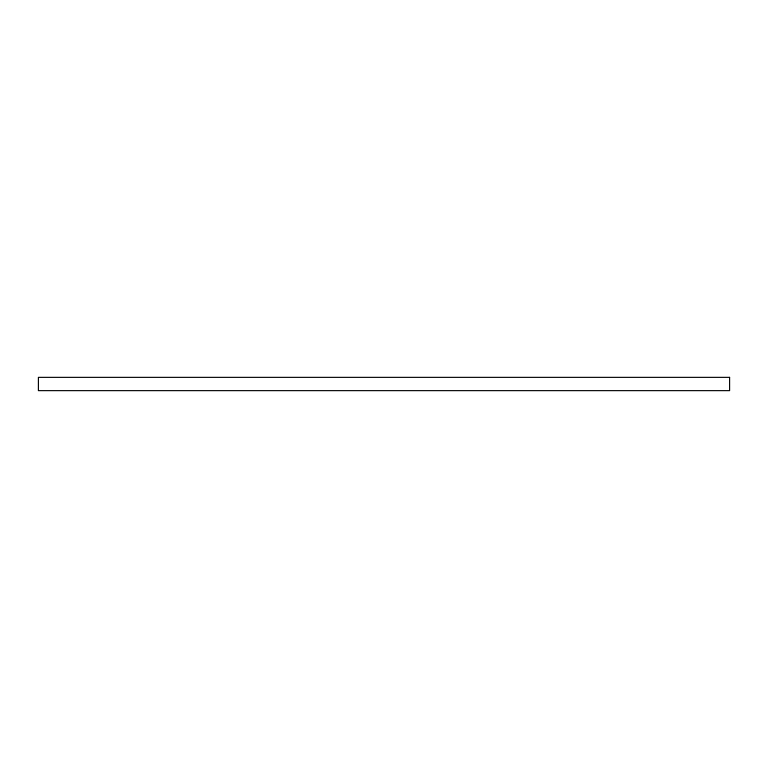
<?xml version="1.0" encoding="UTF-8"?>
<svg xmlns="http://www.w3.org/2000/svg" width="768" height="768" viewBox="0 0 768 768"><rect width="100%" height="100%" fill="white"/><g stroke="black" fill="none" stroke-linecap="round" stroke-linejoin="round"><path stroke-width="1.15" d="M729.6 377.357L38.4 377.357L38.4 390.643L729.6 390.643L729.6 377.357"/></g></svg>
